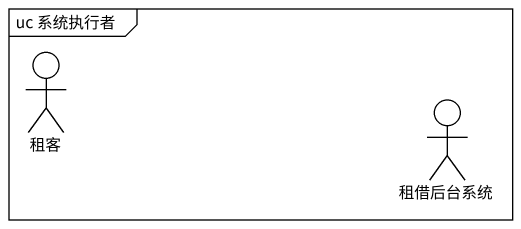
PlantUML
@startuml
mainframe uc 系统执行者
actor 租客
actor 租借后台系统
@enduml
